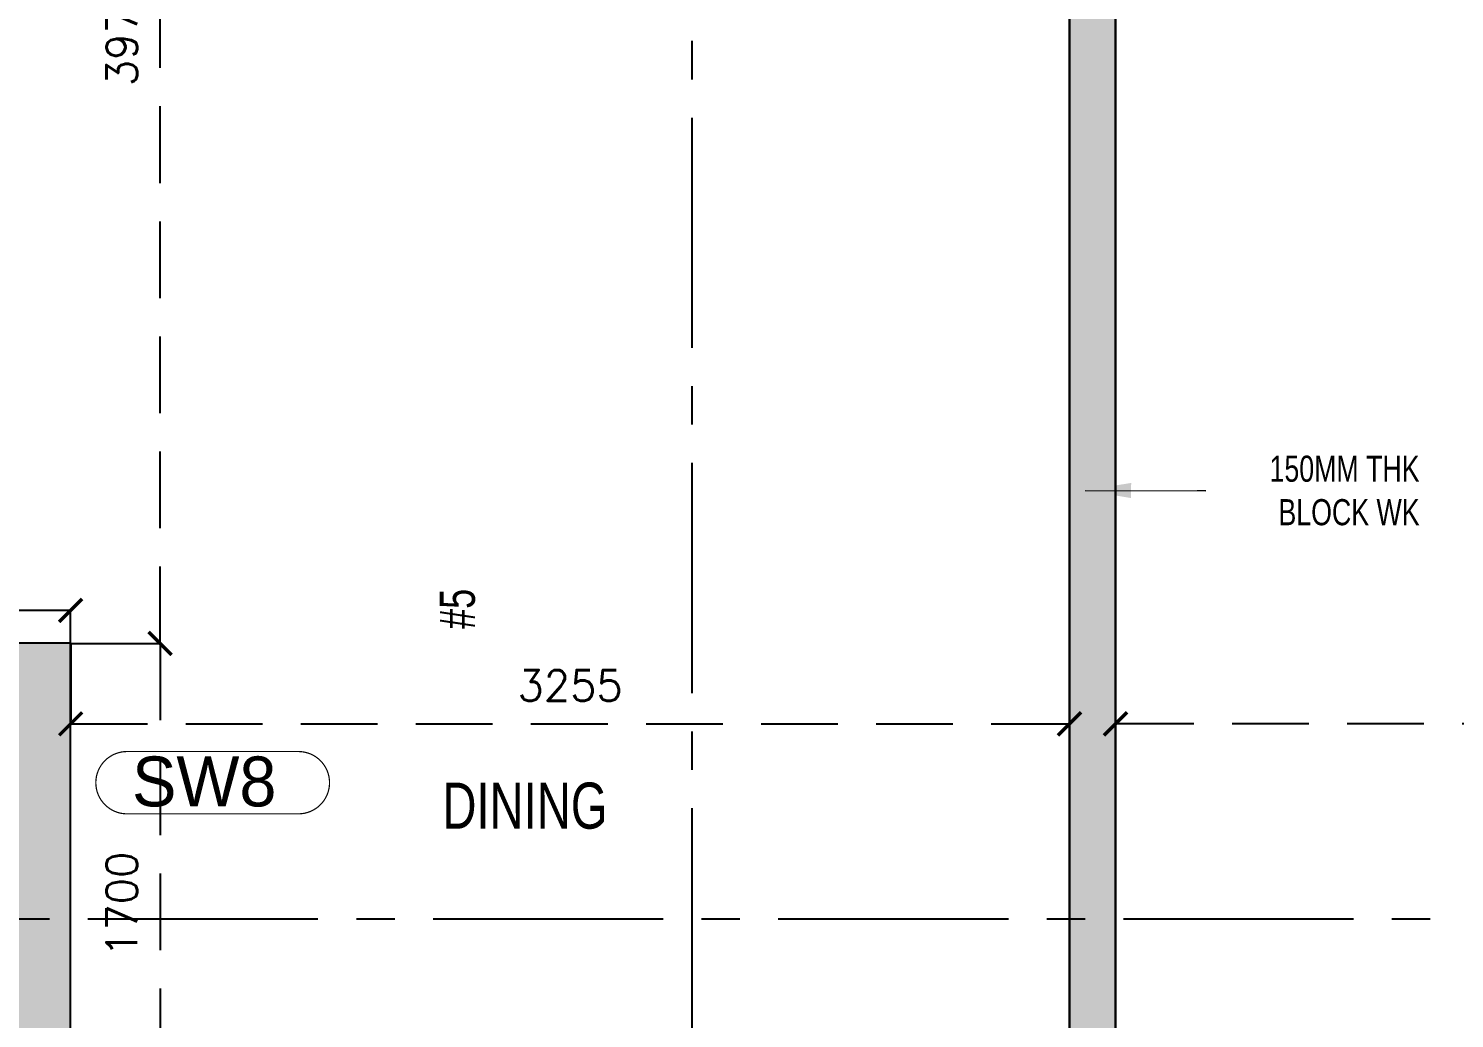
# Model space of a CAD drawing. Header units: millimetres. Extents: x 1124992 to 1258557, y -5767803 to -5695799.
# Drawn here: x 1202805 to 1207452, y -5707523 to -5704297 of the extents above; entities that cross this region are included whole.
import ezdxf

# ---------------------------------------------------------------- set-up
doc = ezdxf.new("R2010")
doc.units = ezdxf.units.MM
doc.header["$LTSCALE"] = 1000
doc.header["$MEASUREMENT"] = 0
for name, pattern in [('$1$AUDIT_D_120904163729-0', [0]), ('$36$HIDDEN', [0.375, 0.25, -0.125]), ('2BHK-A - BACK$0$AUDIT_D_120904163729-0', [0]), ('AUDIT_D_120904163729-0', [0]), ('T8(T9 IS SIMILAR) - DIMENSION & TEXTING$0$HIDDEN', [0.375, 0.25, -0.125]), ('T8_REFUGE COLUMNS$0$CENTER2', [1.125, 0.75, -0.125, 0.125, -0.125])]:
    doc.linetypes.add(name, pattern=pattern)
doc.layers.get('0').update_dxf_attribs({"linetype": 'AUDIT_D_120904163729-0'})
for name, color, linetype in [('$0$A-HATCH -160', 251, '$1$AUDIT_D_120904163729-0'), ('$21$A-DIMENSIONS', 2, '$36$HIDDEN'), ('2BHK-A - BACK$0$A-HATCH -160', 251, '2BHK-A - BACK$0$AUDIT_D_120904163729-0'), ('T8(T9 IS SIMILAR) - DIMENSION & TEXTING$0$A-DIMENSIONS', 2, 'T8(T9 IS SIMILAR) - DIMENSION & TEXTING$0$HIDDEN'), ('T8_REFUGE COLUMNS$0$A-CENTERLINE', 193, 'T8_REFUGE COLUMNS$0$CENTER2'), ('T8_REFUGE COLUMNS$0$A-RCC COLS', 3, 'Continuous'), ('T8_TYPICAL COLUMNS$0$A-RCC COLS', 3, 'Continuous')]:
    doc.layers.add(name, color=color, linetype=linetype)
for name, color, linetype, lineweight in [('2BHK-A - BACK$0$A-WALL- 160', 6, 'Continuous', 30), ('T8(T9 IS SIMILAR) - DIMENSION & TEXTING$0$a-Text', 4, 'Continuous', 0), ('T8(T9 IS SIMILAR) - DIMENSION & TEXTING$0$R0-18-10-2014-T1-1st Podium Floor Plan$0$Text', 2, 'Continuous', 0), ('T8(T9 IS SIMILAR)$0$D&W', 8, 'Continuous', 25), ('T8_REFUGE COLUMNS$0$A-COLUMN NO size reduce', 81, 'Continuous', 25)]:
    doc.layers.add(name, color=color, linetype=linetype, lineweight=lineweight)
doc.layers.add('T8_REFUGE COLUMNS$1$COL-HATCH', color=7, linetype='Continuous', lineweight=25, true_color=0xa3a3a3)
doc.styles.add('T8(T9 IS SIMILAR) - DIMENSION & TEXTING$0$ARIAL ARROW', font='swisscl.ttf')
doc.styles.add('T8(T9 IS SIMILAR) - DIMENSION & TEXTING$0$Romans 1', font='romans.shx', dxfattribs={"height": 100})
doc.styles.add('T8(T9 IS SIMILAR) - DIMENSION & TEXTING$0$Tahoma', font='tahoma.ttf')
doc.styles.add('T8_REFUGE COLUMNS$0$STANDARD', font='GOTHIC.TTF')
doc.dimstyles.new('T8(T9 IS SIMILAR) - DIMENSION & TEXTING$0$ALPINE S', dxfattribs={"dimscale": 0, "dimtxt": 100, "dimasz": 75, "dimexe": 0, "dimexo": 0, "dimgap": 75, "dimtad": 1, "dimdec": 0, "dimzin": 0, "dimdsep": 46, "dimtxsty": 'T8(T9 IS SIMILAR) - DIMENSION & TEXTING$0$Romans 1', "dimblk": 'T8(T9 IS SIMILAR) - DIMENSION & TEXTING$0$_ArchTick', "dimcen": 0.09, "dimclrd": 256, "dimclre": 256, "dimclrt": 7, "dimadec": 0, "dimazin": 0, "dimtfac": 1, "dimtdec": 0, "dimtofl": 0, "dimtmove": 1, "dimatfit": 0, "dimldrblk": 'T8(T9 IS SIMILAR) - DIMENSION & TEXTING$0$_Open90', "dimfxl": 1, "dimtolj": 1, "dimtzin": 0, "dimarcsym": 0})
doc.dimstyles.new('T8(T9 IS SIMILAR) - DIMENSION & TEXTING$0$SAMATA STD', dxfattribs={"dimtxt": 100, "dimasz": 50, "dimexe": 50, "dimexo": 50, "dimgap": 10, "dimtad": 0, "dimdec": 0, "dimrnd": 5, "dimzin": 0, "dimdsep": 46, "dimtxsty": 'T8(T9 IS SIMILAR) - DIMENSION & TEXTING$0$Tahoma', "dimblk": 'T8(T9 IS SIMILAR) - DIMENSION & TEXTING$0$_Origin2', "dimcen": -50, "dimdle": 50, "dimclrd": 7, "dimclre": 7, "dimclrt": 7, "dimadec": 0, "dimazin": 0, "dimtfac": 1, "dimtdec": 0, "dimtmove": 1, "dimatfit": 3, "dimfxl": 150, "dimtfill": 1, "dimtolj": 1, "dimtzin": 0, "dimlwd": -1, "dimlwe": -1, "dimarcsym": 0})

# ---------------------------------------------------------------- blocks, each defined once
blk = doc.blocks.new('T8(T9 IS SIMILAR) - DIMENSION & TEXTING$0$_ArchTick')
at = {"color": 0, "linetype": 'ByBlock', "const_width": 0.15}
blk.add_lwpolyline([(-0.5, -0.5), (0.5, 0.5)], dxfattribs=at)
blk = doc.blocks.new('*D447')
at = {"layer": 'T8(T9 IS SIMILAR) - DIMENSION & TEXTING$0$A-DIMENSIONS', "linetype": 'T8(T9 IS SIMILAR) - DIMENSION & TEXTING$0$HIDDEN', "lineweight": -2, "transparency": 16777216}
for p, q in [((1203039.8, -5702325.8), (1203233.8, -5702325.8)), ((1202942.3, -5706300.9), (1203233.8, -5706300.9))]:
    blk.add_line(p, q, dxfattribs=at)
at = {"layer": 'T8(T9 IS SIMILAR) - DIMENSION & TEXTING$0$A-DIMENSIONS', "lineweight": -2, "transparency": 16777216}
blk.add_line((1203233.8, -5706300.9), (1203233.8, -5702325.8), dxfattribs=at)
at = {"layer": 'T8(T9 IS SIMILAR) - DIMENSION & TEXTING$0$A-DIMENSIONS', "linetype": 'ByBlock', "lineweight": -2, "transparency": 16777216, "xscale": 75, "yscale": 75, "zscale": 75}
for p, rotation in [((1203233.8, -5702325.8), 90), ((1203233.8, -5706300.9), 270)]:
    blk.add_blockref('T8(T9 IS SIMILAR) - DIMENSION & TEXTING$0$_ArchTick', p, dxfattribs=dict(at, rotation=rotation))
at = {"layer": 'T8(T9 IS SIMILAR) - DIMENSION & TEXTING$0$A-DIMENSIONS', "color": 7, "linetype": 'ByBlock', "transparency": 16777216, "insert": (1203108.8, -5704313.4), "char_height": 100, "attachment_point": 5, "rotation": 90, "style": 'T8(T9 IS SIMILAR) - DIMENSION & TEXTING$0$Romans 1'}
blk.add_mtext('\\A1;3975', dxfattribs=at)
blk = doc.blocks.new('T8(T9 IS SIMILAR) - DIMENSION & TEXTING$0$_Open90')
at = {"color": 0, "linetype": 'ByBlock', "lineweight": -2}
for p, q in [((0, 0), (-1, 0)), ((-0.5, 0.5), (0, 0)), ((0, 0), (-0.5, -0.5))]:
    blk.add_line(p, q, dxfattribs=at)
blk = doc.blocks.new('*D448')
at = {"layer": 'T8(T9 IS SIMILAR) - DIMENSION & TEXTING$0$A-DIMENSIONS', "linetype": 'T8(T9 IS SIMILAR) - DIMENSION & TEXTING$0$HIDDEN', "lineweight": -2, "transparency": 16777216}
for p, q in [((1203088, -5706300.9), (1203233.8, -5706300.9)), ((1203088, -5708001.3), (1203233.8, -5708001.3))]:
    blk.add_line(p, q, dxfattribs=at)
at = {"layer": 'T8(T9 IS SIMILAR) - DIMENSION & TEXTING$0$A-DIMENSIONS', "lineweight": -2, "transparency": 16777216}
blk.add_line((1203233.8, -5706300.9), (1203233.8, -5708001.3), dxfattribs=at)
at = {"layer": 'T8(T9 IS SIMILAR) - DIMENSION & TEXTING$0$A-DIMENSIONS', "linetype": 'ByBlock', "lineweight": -2, "transparency": 16777216, "xscale": 75, "yscale": 75, "zscale": 75}
for p, rotation in [((1203233.8, -5706300.9), 90), ((1203233.8, -5708001.3), 270)]:
    blk.add_blockref('T8(T9 IS SIMILAR) - DIMENSION & TEXTING$0$_ArchTick', p, dxfattribs=dict(at, rotation=rotation))
at = {"layer": 'T8(T9 IS SIMILAR) - DIMENSION & TEXTING$0$A-DIMENSIONS', "color": 7, "linetype": 'ByBlock', "transparency": 16777216, "insert": (1203108.8, -5707151.1), "char_height": 100, "attachment_point": 5, "rotation": 90, "style": 'T8(T9 IS SIMILAR) - DIMENSION & TEXTING$0$Romans 1'}
blk.add_mtext('\\A1;1700', dxfattribs=at)
blk = doc.blocks.new('*D449')
at = {"layer": 'T8(T9 IS SIMILAR) - DIMENSION & TEXTING$0$A-DIMENSIONS', "linetype": 'T8(T9 IS SIMILAR) - DIMENSION & TEXTING$0$HIDDEN', "lineweight": -2, "transparency": 16777216}
for p, q in [((1202942.3, -5706300.9), (1202942.3, -5706563.1)), ((1206197.3, -5706300.9), (1206197.3, -5706563.1))]:
    blk.add_line(p, q, dxfattribs=at)
at = {"layer": 'T8(T9 IS SIMILAR) - DIMENSION & TEXTING$0$A-DIMENSIONS', "lineweight": -2, "transparency": 16777216}
blk.add_line((1202942.3, -5706563.1), (1206197.3, -5706563.1), dxfattribs=at)
at = {"layer": 'T8(T9 IS SIMILAR) - DIMENSION & TEXTING$0$A-DIMENSIONS', "linetype": 'ByBlock', "lineweight": -2, "transparency": 16777216, "xscale": 75, "yscale": 75, "zscale": 75, "rotation": 180}
blk.add_blockref('T8(T9 IS SIMILAR) - DIMENSION & TEXTING$0$_ArchTick', (1202942.3, -5706563.1), dxfattribs=at)
at = {"layer": 'T8(T9 IS SIMILAR) - DIMENSION & TEXTING$0$A-DIMENSIONS', "linetype": 'ByBlock', "lineweight": -2, "transparency": 16777216, "xscale": 75, "yscale": 75, "zscale": 75}
blk.add_blockref('T8(T9 IS SIMILAR) - DIMENSION & TEXTING$0$_ArchTick', (1206197.3, -5706563.1), dxfattribs=at)
at = {"layer": 'T8(T9 IS SIMILAR) - DIMENSION & TEXTING$0$A-DIMENSIONS', "color": 7, "linetype": 'ByBlock', "transparency": 16777216, "insert": (1204569.8, -5706438.1), "char_height": 100, "attachment_point": 5, "style": 'T8(T9 IS SIMILAR) - DIMENSION & TEXTING$0$Romans 1'}
blk.add_mtext('\\A1;3255', dxfattribs=at)
blk = doc.blocks.new('*D430')
at = {"layer": 'T8(T9 IS SIMILAR) - DIMENSION & TEXTING$0$A-DIMENSIONS', "linetype": 'T8(T9 IS SIMILAR) - DIMENSION & TEXTING$0$HIDDEN', "lineweight": -2, "transparency": 16777216}
for p, q in [((1206347.3, -5706300.9), (1206347.3, -5706563.1)), ((1209602.3, -5706300.9), (1209602.3, -5706563.1))]:
    blk.add_line(p, q, dxfattribs=at)
at = {"layer": 'T8(T9 IS SIMILAR) - DIMENSION & TEXTING$0$A-DIMENSIONS', "lineweight": -2, "transparency": 16777216}
blk.add_line((1209602.3, -5706563.1), (1206347.3, -5706563.1), dxfattribs=at)
at = {"layer": 'T8(T9 IS SIMILAR) - DIMENSION & TEXTING$0$A-DIMENSIONS', "linetype": 'ByBlock', "lineweight": -2, "transparency": 16777216, "xscale": 75, "yscale": 75, "zscale": 75, "rotation": 180}
blk.add_blockref('T8(T9 IS SIMILAR) - DIMENSION & TEXTING$0$_ArchTick', (1206347.3, -5706563.1), dxfattribs=at)
at = {"layer": 'T8(T9 IS SIMILAR) - DIMENSION & TEXTING$0$A-DIMENSIONS', "linetype": 'ByBlock', "lineweight": -2, "transparency": 16777216, "xscale": 75, "yscale": 75, "zscale": 75}
blk.add_blockref('T8(T9 IS SIMILAR) - DIMENSION & TEXTING$0$_ArchTick', (1209602.3, -5706563.1), dxfattribs=at)
at = {"layer": 'T8(T9 IS SIMILAR) - DIMENSION & TEXTING$0$A-DIMENSIONS', "color": 7, "linetype": 'ByBlock', "transparency": 16777216, "insert": (1207974.8, -5706438.1), "char_height": 100, "attachment_point": 5, "style": 'T8(T9 IS SIMILAR) - DIMENSION & TEXTING$0$Romans 1'}
blk.add_mtext('\\A1;3255', dxfattribs=at)
blk = doc.blocks.new('T8(T9 IS SIMILAR) - DIMENSION & TEXTING$0$_Origin2')
at = {"color": 0, "linetype": 'ByBlock', "lineweight": -2}
blk.add_line((-0.5, 0), (-1, 0), dxfattribs=at)
for radius in [0.5, 0.25]:
    blk.add_circle((0, 0), radius, dxfattribs=at)
blk = doc.blocks.new('*D288')
at = {"layer": 'T8(T9 IS SIMILAR) - DIMENSION & TEXTING$0$A-DIMENSIONS', "linetype": 'T8(T9 IS SIMILAR) - DIMENSION & TEXTING$0$HIDDEN', "lineweight": -2, "transparency": 16777216}
for p, q in [((1202091.8, -5706299.9), (1202091.8, -5706193.5)), ((1202942.1, -5706299.9), (1202942.1, -5706193.5))]:
    blk.add_line(p, q, dxfattribs=at)
at = {"layer": 'T8(T9 IS SIMILAR) - DIMENSION & TEXTING$0$A-DIMENSIONS', "lineweight": -2, "transparency": 16777216}
blk.add_line((1202942.1, -5706193.5), (1202091.8, -5706193.5), dxfattribs=at)
at = {"layer": 'T8(T9 IS SIMILAR) - DIMENSION & TEXTING$0$A-DIMENSIONS', "linetype": 'ByBlock', "lineweight": -2, "transparency": 16777216, "xscale": 75, "yscale": 75, "zscale": 75, "rotation": 180}
blk.add_blockref('T8(T9 IS SIMILAR) - DIMENSION & TEXTING$0$_ArchTick', (1202091.8, -5706193.5), dxfattribs=at)
at = {"layer": 'T8(T9 IS SIMILAR) - DIMENSION & TEXTING$0$A-DIMENSIONS', "linetype": 'ByBlock', "lineweight": -2, "transparency": 16777216, "xscale": 75, "yscale": 75, "zscale": 75}
blk.add_blockref('T8(T9 IS SIMILAR) - DIMENSION & TEXTING$0$_ArchTick', (1202942.1, -5706193.5), dxfattribs=at)
at = {"layer": 'T8(T9 IS SIMILAR) - DIMENSION & TEXTING$0$A-DIMENSIONS', "color": 7, "linetype": 'ByBlock', "transparency": 16777216, "insert": (1202516.9, -5706068.5), "char_height": 100, "attachment_point": 5, "style": 'T8(T9 IS SIMILAR) - DIMENSION & TEXTING$0$Romans 1'}
blk.add_mtext('\\A1;850', dxfattribs=at)
blk = doc.blocks.new('T8_REFUGE COLUMNS')
at = {"layer": 'T8_REFUGE COLUMNS$1$COL-HATCH', "linetype": 'ByBlock'}
h = blk.add_hatch(color=256, dxfattribs=at)
h.dxf.hatch_style = 1
h.paths.add_polyline_path([(1202942.1, -5706299.9), (1202692.1, -5706299.9), (1202692.1, -5708099.9), (1202942.1, -5708099.9)])
at = {"layer": 'T8_REFUGE COLUMNS$0$A-CENTERLINE'}
for p, q in [((1204967.1, -5719963), (1204967.1, -5698299.6)), ((1217248.2, -5707199.9), (1182156.9, -5707199.9))]:
    blk.add_line(p, q, dxfattribs=at)
at = {"layer": 'T8_REFUGE COLUMNS$0$A-COLUMN NO size reduce', "linetype": 'ByBlock', "const_width": 3.9, "elevation": 0}
blk.add_lwpolyline([(1203125.7, -5706856.4, -1), (1203125.7, -5706653.3), (1203684.3, -5706653.3, -1), (1203684.3, -5706856.4)], format="xyb", close=True, dxfattribs=at)
at = {"layer": 'T8_REFUGE COLUMNS$0$A-RCC COLS', "linetype": 'ByBlock'}
blk.add_lwpolyline([(1202942.1, -5706299.9), (1202692.1, -5706299.9), (1202692.1, -5708099.9), (1202942.1, -5708099.9)], close=True, dxfattribs=at)
at = {"layer": 'T8_REFUGE COLUMNS$0$A-COLUMN NO size reduce', "linetype": 'ByBlock', "insert": (1203142, -5706669.5, 0), "char_height": 162.5, "attachment_point": 1, "style": 'T8_REFUGE COLUMNS$0$STANDARD'}
blk.add_mtext_dynamic_manual_height_columns('SW8', width=444.685, gutter_width=500, heights=[0], dxfattribs=at)
blk = doc.blocks.new('T8_TYPICAL COLUMNS')
at = {"layer": 'T8_TYPICAL COLUMNS$0$A-RCC COLS', "linetype": 'ByBlock'}
blk.add_blockref('T8_REFUGE COLUMNS', (0, 0), dxfattribs=at)
blk = doc.blocks.new('2BHK-A - BACK')
at = {"layer": '2BHK-A - BACK$0$A-HATCH -160', "linetype": 'ByBlock'}
h = blk.add_hatch(dxfattribs=at)
h.set_pattern_fill('HEX', color=256, scale=150)
h.set_pattern_definition([(9e-15, (-0.22, 0.45), (0, 32.47595264), [18.75, -37.5]), (120, (-0.22, 0.45), (-28.125, -16.23797632), [18.75, -37.5]), (60, (18.53, 0.45), (-28.125, 16.23797632), [18.75, -37.5])])
h.paths.add_polyline_path([(1206347.1, -5702324.3), (1206197.1, -5702324.3), (1206197.1, -5710748.8), (1206347.1, -5710748.8)])
at = {"layer": '2BHK-A - BACK$0$A-WALL- 160', "linetype": 'ByBlock'}
for p, q in [((1206197.1, -5702324.3), (1206197.1, -5710748.8)), ((1206347.1, -5702324.3), (1206347.1, -5710748.8))]:
    blk.add_line(p, q, dxfattribs=at)
blk.add_lwpolyline([(1206347.1, -5702324.3), (1206347.1, -5710748.8), (1206197.1, -5710748.8), (1206197.1, -5702324.3)], dxfattribs=at)
blk = doc.blocks.new('T8(T9 IS SIMILAR)')
at = {"layer": 'T8(T9 IS SIMILAR)$0$D&W', "linetype": 'ByBlock'}
for name in ['T8_TYPICAL COLUMNS', '2BHK-A - BACK']:
    blk.add_blockref(name, (0, 0), dxfattribs=at)
at = {"layer": 'T8(T9 IS SIMILAR)$0$D&W', "linetype": 'ByBlock', "xscale": -1}
blk.add_blockref('2BHK-A - BACK', (2412544.6, 0), dxfattribs=at)
blk = doc.blocks.new('T8(T9 IS SIMILAR) - DIMENSION & TEXTING')
at = {"layer": 'T8(T9 IS SIMILAR) - DIMENSION & TEXTING$0$a-Text', "style": 'T8(T9 IS SIMILAR) - DIMENSION & TEXTING$0$ARIAL ARROW'}
blk.add_text('DINING', height=150, dxfattribs=at).set_placement((1204153.7, -5706904.6))
at = {"layer": 'T8(T9 IS SIMILAR) - DIMENSION & TEXTING$0$R0-18-10-2014-T1-1st Podium Floor Plan$0$Text', "insert": (1207338.2, -5705917.1), "char_height": 85, "width": 672.338, "attachment_point": 9, "style": 'T8(T9 IS SIMILAR) - DIMENSION & TEXTING$0$ARIAL ARROW'}
blk.add_mtext('150MM THK BLOCK WK', dxfattribs=at)
at = {"layer": 'T8(T9 IS SIMILAR) - DIMENSION & TEXTING$0$R0-18-10-2014-T1-1st Podium Floor Plan$0$Text', "insert": (1204144.9, -5706123, -0.4), "char_height": 114.75, "width": 1702.876, "attachment_point": 3, "rotation": 90, "style": 'T8(T9 IS SIMILAR) - DIMENSION & TEXTING$0$ARIAL ARROW'}
blk.add_mtext('#5', dxfattribs=at)
at = {"layer": 'T8(T9 IS SIMILAR) - DIMENSION & TEXTING$0$A-DIMENSIONS', "linetype": 'ByBlock'}
for base, p1, p2, angle, picture, middle in [((1203233.8, -5702325.8), (1202942.3, -5706300.9), (1203039.8, -5702325.8), 270, '*D447', (1203108.8, -5704313.4)), ((1203233.8, -5708001.3), (1203088, -5706300.9), (1203088, -5708001.3), 270, '*D448', (1203108.8, -5707151.1)), ((1206347.3, -5706563.1), (1209602.3, -5706300.9), (1206347.3, -5706300.9), 180, '*D430', (1207974.8, -5706438.1))]:
    dim = blk.add_linear_dim(base=base, p1=p1, p2=p2, angle=angle, dimstyle='T8(T9 IS SIMILAR) - DIMENSION & TEXTING$0$ALPINE S', override={"dimscale": 1, "dimfxl": 5, "dimarcsym": 1}, dxfattribs=at)
    dim.commit()
    dim.dimension.update_dxf_attribs({"geometry": picture, "text_midpoint": middle})
for base, p1, p2, picture, middle in [((1202091.8, -5706193.5, 0.6), (1202942.1, -5706299.9), (1202091.8, -5706299.9), '*D288', (1202516.9, -5706068.5, 0.6)), ((1206197.3, -5706563.1), (1202942.3, -5706300.9), (1206197.3, -5706300.9), '*D449', (1204569.8, -5706438.1))]:
    dim = blk.add_linear_dim(base=base, p1=p1, p2=p2, dimstyle='T8(T9 IS SIMILAR) - DIMENSION & TEXTING$0$ALPINE S', override={"dimscale": 1, "dimfxl": 5, "dimarcsym": 1}, dxfattribs=at)
    dim.commit()
    dim.dimension.update_dxf_attribs({"geometry": picture, "text_midpoint": middle})
at = {"layer": 'T8(T9 IS SIMILAR) - DIMENSION & TEXTING$0$R0-18-10-2014-T1-1st Podium Floor Plan$0$Text'}
blk.add_leader([(1206248.2, -5705802.2, 0), (1206641.7, -5705803.7, 0), (1206613.3, -5705803.7, 0)], dimstyle='T8(T9 IS SIMILAR) - DIMENSION & TEXTING$0$SAMATA STD', override={"dimscale": 1, "dimasz": 150, "dimclrd": 2, "dimfxlon": 1, "dimarcsym": 1}, dxfattribs=at)

msp = doc.modelspace()

# ---------------------------------------------------------------- block references
at = {"layer": '$21$A-DIMENSIONS', "linetype": 'ByBlock'}
msp.add_blockref('T8(T9 IS SIMILAR)', (0, 0), dxfattribs=at)

# ---------------------------------------------------------------- next in the draw order: block references
at = {"layer": '$0$A-HATCH -160', "linetype": 'ByBlock'}
msp.add_blockref('T8(T9 IS SIMILAR) - DIMENSION & TEXTING', (0, 0), dxfattribs=at)

doc.saveas('drawing.dxf')
